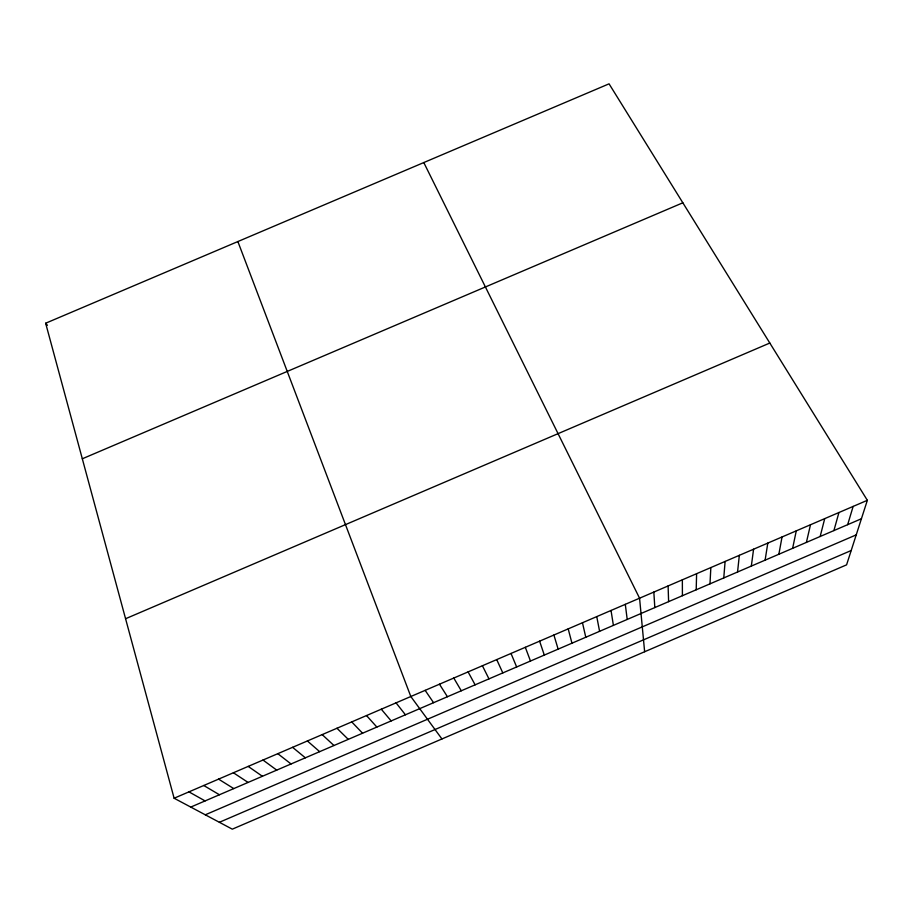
<?xml version="1.0" encoding="UTF-8"?>
<svg xmlns="http://www.w3.org/2000/svg" width="913" height="913" viewBox="0 0 913 913"><rect width="100%" height="100%" fill="white"/><g stroke="black" fill="none" stroke-linecap="round" stroke-linejoin="round"><path stroke-width="1.37" d="M696.197 589.787L696.608 573.695M709.983 583.852L710.85 567.566M723.769 577.929L725.105 561.449M737.556 572.006L739.336 555.321M751.331 566.083L753.579 549.204M765.105 560.16L767.81 543.087M778.869 554.237L782.042 536.97M792.632 548.325L796.273 530.864M806.396 542.402L810.493 524.747M820.159 536.49L824.713 518.63M833.911 530.579L838.933 512.524M847.663 524.667L853.141 506.418M867.35 500.313L846.579 564.85L232.301 829.164L174.121 798.236L45.65 323.225L609.062 83.836L867.35 500.313L174.121 798.236M205.288 814.807L856.223 534.87M219.382 822.293L851.19 550.516M190.76 807.081L861.416 518.755M82.318 458.783L682.844 202.8M125.572 618.729L769.819 343.037M188.945 791.868L205.094 800.918M203.759 785.5L219.428 794.755M218.584 779.131L233.762 788.592M233.397 772.763L248.085 782.43M248.199 766.406L262.408 776.278M263.001 760.038L276.73 770.115M277.803 753.682L291.042 763.964M292.594 747.325L305.353 757.813M307.396 740.968L319.664 751.661M322.175 734.611L333.964 745.51M336.965 728.254L348.275 739.359M351.745 721.909L362.564 733.219M366.512 715.552L376.864 727.068M45.65 323.225L47.442 325.313M381.292 709.207L391.152 720.928M396.059 702.862L405.429 714.788M441.938 738.959L410.816 696.516L237.871 241.546M425.15 690.354L433.572 702.69M439.461 684.202L447.427 696.733M453.784 678.051L461.282 690.776M468.095 671.9L475.125 684.83M482.406 665.748L488.969 678.873M423.792 162.56L639.568 598.209L644.635 651.734M496.718 659.597L502.812 672.927M511.018 653.457L516.644 666.969M525.317 647.306L530.476 661.023M539.606 641.166L544.308 655.078M553.906 635.026L558.14 649.143M568.194 628.886L571.96 643.197M582.471 622.746L585.781 637.251M596.748 616.606L599.59 631.317M611.025 610.466L613.399 625.382M625.302 604.338L627.208 619.436M653.834 592.069L654.815 607.567M668.099 585.941L668.613 601.644M682.353 579.823L682.41 595.71"/></g></svg>
